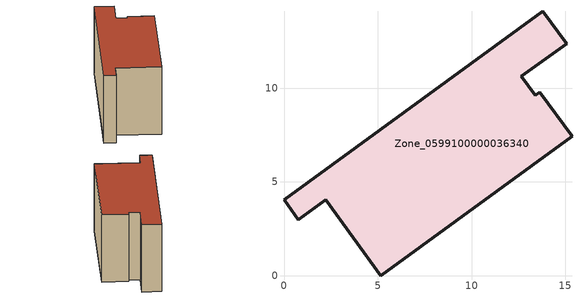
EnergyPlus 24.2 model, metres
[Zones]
Zone_0599100000036340
 floor ground (C_G): 2.22,4.05 0.77,2.99 0,4.04 13.81,14.09 15.07,12.37 12.65,10.63 13.4,9.61 13.64,9.78 15.36,7.43 5.17,0 z0.29
 wall outside (C_F): 13.81,14.09 0,4.04 0.77,2.99 2.22,4.05 5.17,0 15.36,7.43 13.64,9.78 13.4,9.61 12.65,10.63 15.07,12.37 13.81,14.09 z0.29:8.29
 roof outside (C_R): 12.65,10.63 15.07,12.37 13.81,14.09 0,4.04 0.77,2.99 2.22,4.05 5.17,0 15.36,7.43 13.64,9.78 13.4,9.61 z8.29
[BUILDING]
Pand.0599100000036340: North Axis=0; Terrain=City; Loads Convergence Tolerance Value=0.04; Temperature Convergence Tolerance Value=0.4; Solar Distribution=FullExterior; Maximum Number of Warmup Days=25; Minimum Number of Warmup Days=1
[Site:Location]
Rotterdam.The.Hague.AP_ZH_NLD Design_Conditions: Latitude=51.96; Longitude=4.45; Time Zone=1; Elevation=-4.5
[SITE:GROUNDTEMPERATURE:BUILDINGSURFACE]
18, 18, 18, 18, 18, 18, 18, 18, 18, 18, 18, 18
[MATERIAL] Thermal Absorptance=0.9; Solar Absorptance=0.7; Visible Absorptance=0.7
Name | Roughness | Thickness | Conductivity | Density | Specific Heat
G.TI.1992-2005 | MediumSmooth | 0.15 | 0.06 | 540 | 1210
F.TI.1992-2005 | Rough | 0.3 | 0.12 | 1920 | 840
R.TI.1992-2005 | MediumRough | 0.2 | 0.08 | 1500 | 1000
[CONSTRUCTION]
C_G: G.TI.1992-2005
C_F: F.TI.1992-2005
C_R: R.TI.1992-2005
[ZONE]
Zone_0599100000036340: Type=1; Multiplier=1; Ceiling Height=Autocalculate; Volume=Autocalculate; Floor Area=autocalculate; Part of Total Floor Area=Yes
[ZONEINFILTRATION:DESIGNFLOWRATE]
Infil_Zone_0599100000036340: Zone or ZoneList or Space or SpaceList=Zone_0599100000036340; Schedule=AlwaysOn; Design Flow Rate Calculation Method=Flow/Area; Flow Rate per Floor Area=0.0015; Constant Term Coefficient=1; Temperature Term Coefficient=0; Velocity Term Coefficient=0; Velocity Squared Term Coefficient=0
[HVACTEMPLATE:ZONE:IDEALLOADSAIRSYSTEM]
Zone_0599100000036340: Maximum Heating Supply Air Temperature=50; Minimum Cooling Supply Air Temperature=13; Maximum Heating Supply Air Humidity Ratio=0.0156; Minimum Cooling Supply Air Humidity Ratio=0.0077; Heating Limit=NoLimit; Cooling Limit=NoLimit; Dehumidification Control Type=ConstantSensibleHeatRatio; Cooling Sensible Heat Ratio=0.7; Dehumidification Setpoint=60; Humidification Control Type=None; Humidification Setpoint=30; Outdoor Air Method=None; Outdoor Air Flow Rate per Person=0.00944; Outdoor Air Flow Rate per Zone Floor Area=0; Outdoor Air Flow Rate per Zone=0; Demand Controlled Ventilation Type=None; Outdoor Air Economizer Type=NoEconomizer; Heat Recovery Type=None; Sensible Heat Recovery Effectiveness=0.7; Latent Heat Recovery Effectiveness=0.65
[ZONECONTROL:THERMOSTAT]
ThermostatControl_Zone_0599100000036340: Zone or ZoneList=Zone_0599100000036340; Control Type Schedule=DualSetpointControlType; Control 1=Thermostat_Zone_0599100000036340; Temperature Difference Between Cutout And Setpoint=0
[THERMOSTATSETPOINT:DUALSETPOINT]
Thermostat_Zone_0599100000036340: Heating Setpoint Temperature Schedule=HeatingSetpoint_Zone_0599100000036340; Cooling Setpoint Temperature Schedule=CoolingSetpoint_Zone_0599100000036340
[SCHEDULE:COMPACT]
HeatingSetpoint_Zone_0599100000036340: Through: 12/31, For: AllDays, Until: 24:00, 21
CoolingSetpoint_Zone_0599100000036340: Through: 12/31, For: AllDays, Until: 24:00, 24
DualSetpointControlType: Through: 12/31, For: AllDays, Until: 24:00, 4
AlwaysOn: Through: 12/31, For: AllDays, Until: 24:00, 1
